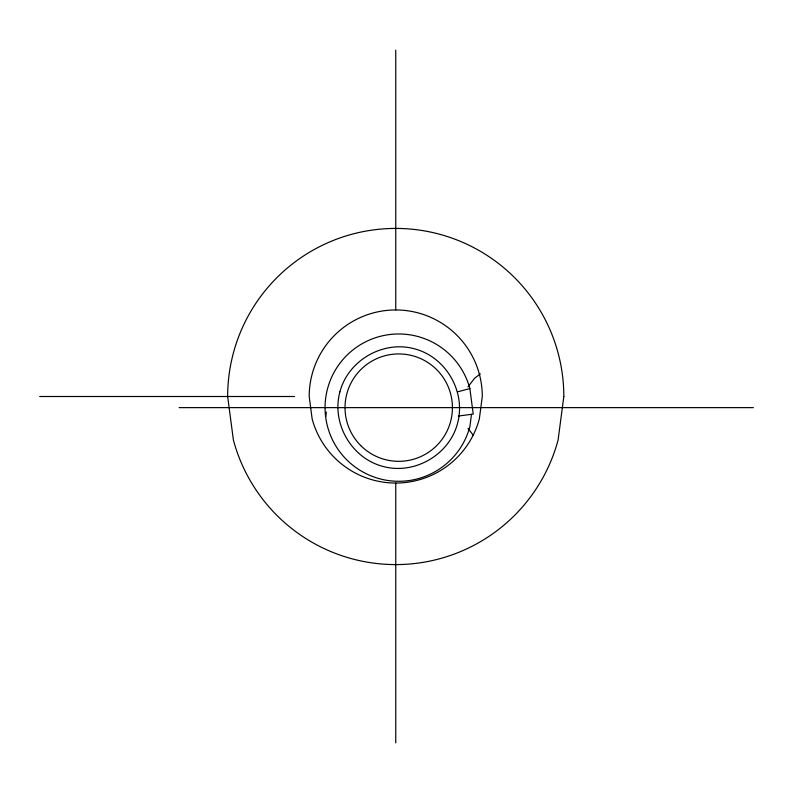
<?xml version="1.0" encoding="UTF-8"?>
<svg xmlns="http://www.w3.org/2000/svg" width="793" height="793" viewBox="0 0 793 793"><rect width="100%" height="100%" fill="white"/><g stroke="black" fill="none" stroke-linecap="round" stroke-linejoin="round"><path stroke-width="1.19" d="M325.784 416.494L326.369 412.063M471.498 414.313L469.872 426.693A73.66 73.66 0 0 1 356.473 467.969A73.66 73.66 0 0 1 356.473 347.294A73.66 73.66 0 0 1 469.872 388.57L473.233 414.085L458.265 416.057M467.979 386.865L474.601 378.261L480.35 373.86M457.383 391.911L469.872 388.57M39.65 396.5L294.57 396.5M179.149 407.632L753.35 407.632M467.979 428.398L473.134 435.089M395.747 50.118L395.747 309.954A86.546 86.546 0 0 1 482.293 396.5L479.339 418.902A86.546 86.546 0 0 1 312.145 418.902L309.201 396.5A86.546 86.546 0 0 1 395.747 309.954M395.747 483.046L395.747 742.882M339.91 391.871C331.276 423.293 351.438 458.205 382.969 466.443C414.392 475.076 449.304 454.924 457.541 423.393C466.175 391.96 446.013 357.048 414.481 348.811C383.059 340.177 348.147 360.339 339.91 391.871M563.823 396.5L558.094 440.006A168.076 168.076 0 0 1 233.39 440.006L227.66 396.5A168.076 168.076 0 0 1 395.747 228.424A168.076 168.076 0 0 1 563.823 396.5M360.756 445.597A53.696 53.696 0 0 0 450.593 421.529A53.696 53.696 0 0 0 384.823 355.76A53.696 53.696 0 0 0 360.756 445.597"/></g></svg>
